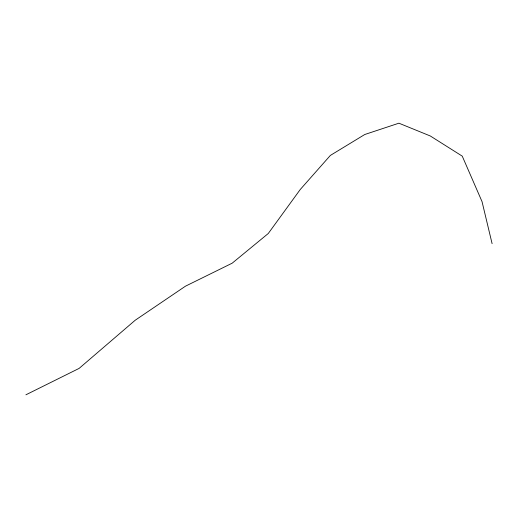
<?xml version="1.0" encoding="UTF-8"?>
<svg xmlns="http://www.w3.org/2000/svg" width="518" height="518" viewBox="0 0 518 518"><rect width="100%" height="100%" fill="white"/><g stroke="black" fill="none" stroke-linecap="round" stroke-linejoin="round"><path stroke-width="0.78" d="M25.9 394.807L79.124 368.389L135.23 320.215L185.47 286.182L232.168 263.189L268.272 233.501L300.239 189.517L330.354 155.432L364.769 134.499L398.912 123.193L430.283 135.969L462.25 156.138L482.044 201.644L492.1 243.667"/></g></svg>
